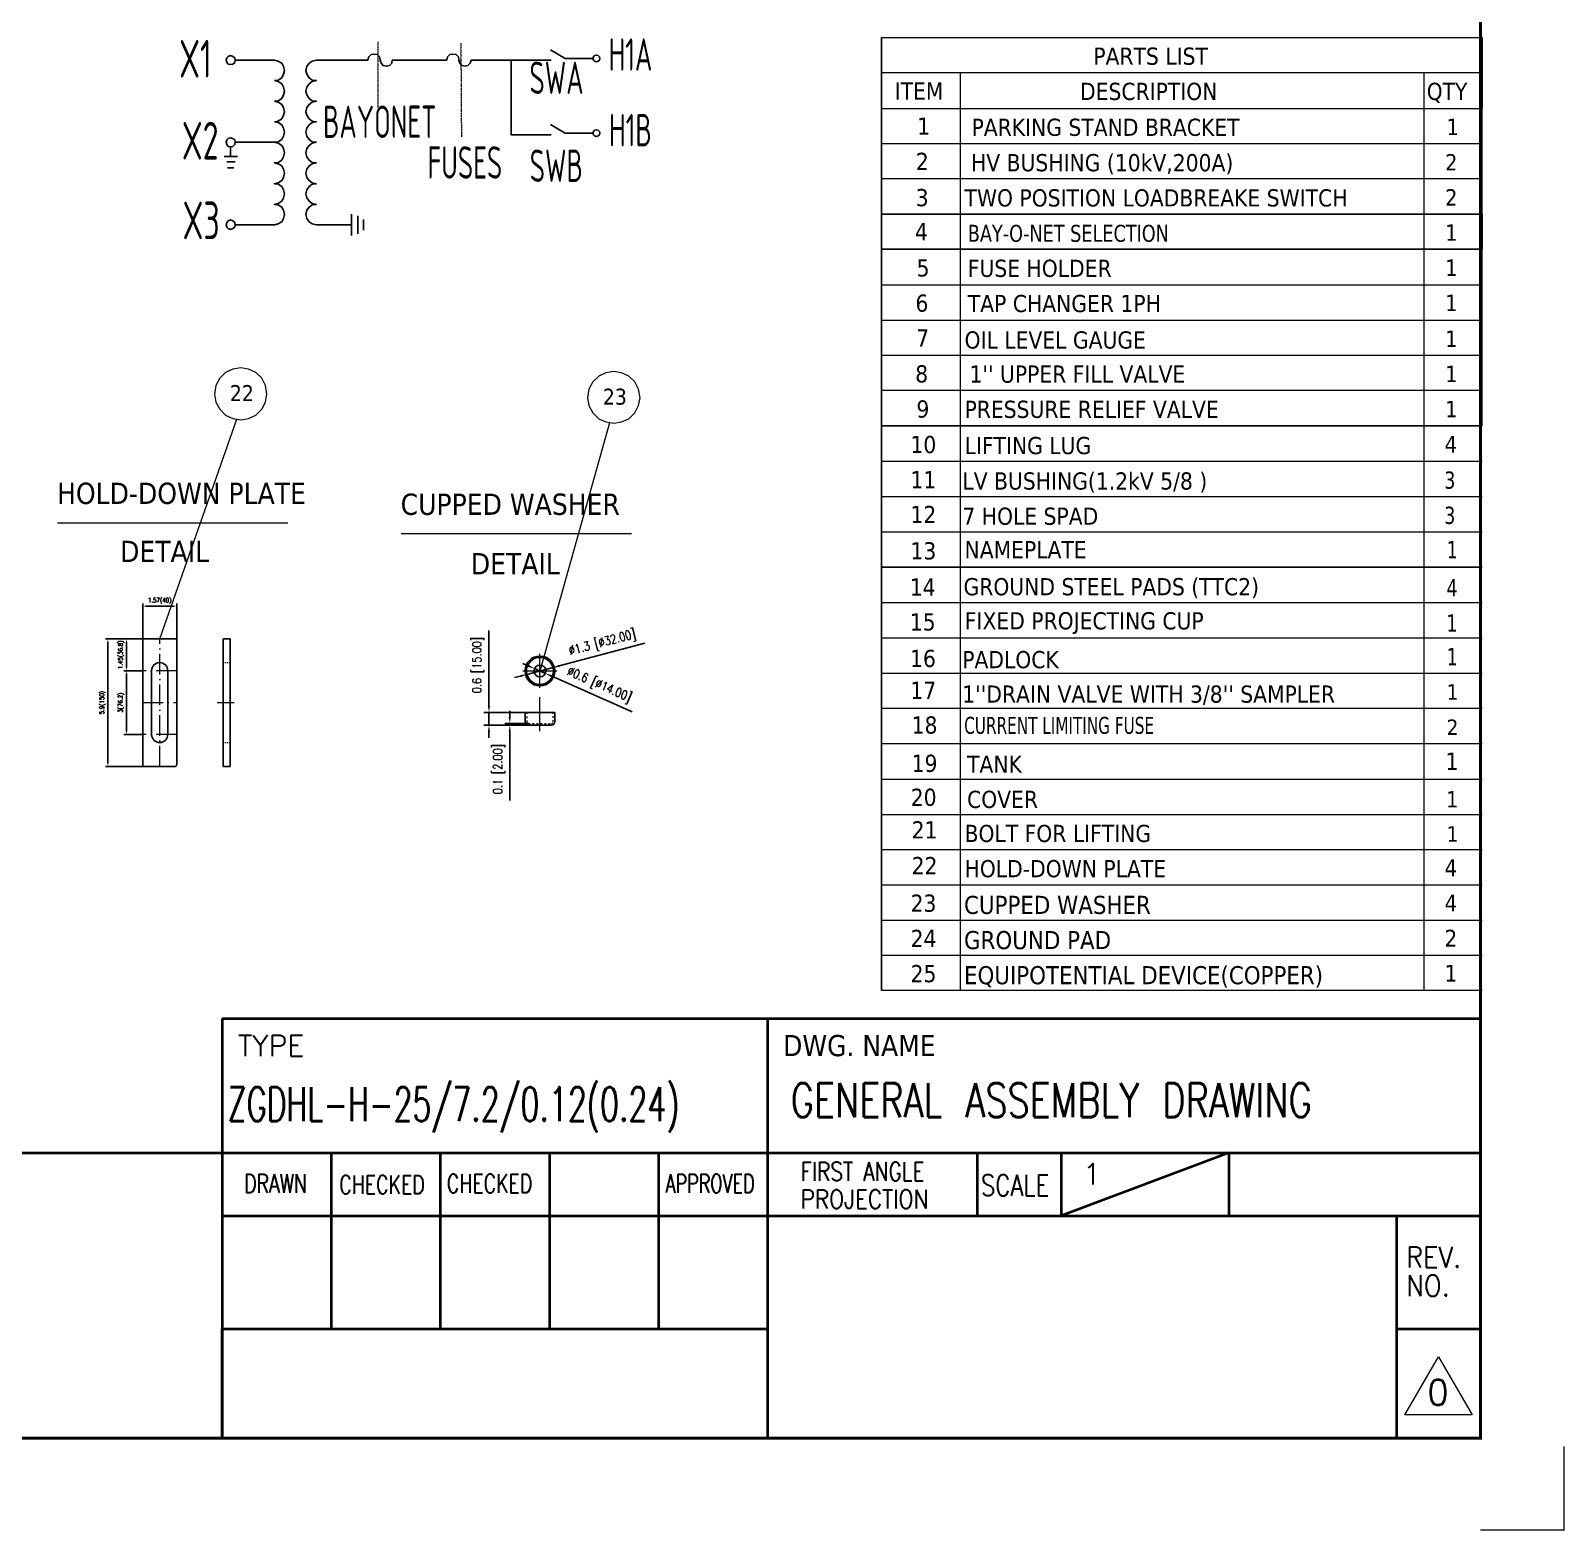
# Model space of a CAD drawing. Header units: millimetres. Extents: x 13152 to 35294, y -6229 to 54471.
# Drawn here: x 31686 to 35294, y 8140 to 11668 of the extents above; entities that cross this region are included whole.
import ezdxf
from ezdxf.enums import TextEntityAlignment as Align

# ---------------------------------------------------------------- set-up
doc = ezdxf.new("R2010")
doc.units = ezdxf.units.MM
doc.header["$LTSCALE"] = 4
for name, pattern in [('5 双点画线', [10.5, 6.25, -1.25, 0.25, -1.25, 0.25, -1.25]), ('ACAD_ISO03W100', [1.18, 0.47, -0.71]), ('ACAD_ISO10W100', [18, 12, -3, 0, -3])]:
    doc.linetypes.add(name, pattern=pattern)
doc.layers.add('1', color=12, linetype='Continuous')
doc.layers.add('2', color=3, linetype='Continuous')
doc.layers.add('paper', color=254, linetype='Continuous', plot=False)
doc.layers.add('标注、文本', color=3, linetype='Continuous', lineweight=25)
doc.layers.add('铁心', color=3, linetype='Continuous', lineweight=0)
doc.styles.add('pdm', font='gbenor.shx', dxfattribs={"width": 0.8, "bigfont": 'AllInOneBig.shx'})
doc.styles.add('ROMANS', font='romans.shx', dxfattribs={"bigfont": 'whgtxt.shx'})
doc.styles.get("Standard").update_dxf_attribs({"font": 'txt', "bigfont": 'gbcbig.shx'})
doc.styles.add('Tahoma$001', font='tahoma.ttf', dxfattribs={"height": 2.159784})
doc.styles.add('Tahoma_txtstyle_28.93_0_0', font='tahoma.ttf')
doc.styles.add('Tahoma_txtstyle_30.40_0_0', font='tahoma.ttf')
doc.styles.add('TH_GBDIM', font='romans.shx', dxfattribs={"width": 0.8, "bigfont": 'gbcbig.shx'})
doc.dimstyles.new('TH_GBDIM1', dxfattribs={"dimscale": 3, "dimtxt": 3.5, "dimasz": 2.5, "dimexe": 2, "dimexo": 0, "dimgap": 1.5, "dimtad": 1, "dimdec": 1, "dimzin": 0, "dimdsep": 46, "dimtxsty": 'TH_GBDIM', "dimcen": 2.5, "dimclrd": 3, "dimclre": 256, "dimclrt": 2, "dimadec": 0, "dimazin": 0, "dimtfac": 0.714286, "dimtdec": 1, "dimtmove": 0, "dimatfit": 3, "dimfxl": 1, "dimtzin": 0, "dimlwd": -1, "dimlwe": -1, "dimarcsym": 0})

# ---------------------------------------------------------------- blocks, each defined once
blk = doc.blocks.new('*D271')
at = {"layer": 'Defpoints', "color": 0}
for p in [(32029.2, 10313.9), (31949.2, 10233.1), (32029.2, 10233.1)]:
    blk.add_point(p, dxfattribs=at)
at = {"layer": '标注、文本'}
for p, q in [((31949.2, 10233.1), (31949.2, 10319.9)), ((32029.2, 10233.1), (32029.2, 10319.9))]:
    blk.add_line(p, q, dxfattribs=at)
at = {"layer": '标注、文本', "color": 3}
blk.add_line((31956.7, 10313.9), (32021.7, 10313.9), dxfattribs=at)
for points in [[(31956.7, 10315.2), (31956.7, 10312.7), (31949.2, 10313.9)], [(32021.7, 10315.2), (32021.7, 10312.7), (32029.2, 10313.9)]]:
    blk.add_solid(points, dxfattribs=at)
at = {"layer": '标注、文本', "color": 2, "insert": (31989.2, 10326.4), "char_height": 10.5, "attachment_point": 5, "style": 'TH_GBDIM'}
blk.add_mtext('1.57(40)', dxfattribs=at)
blk = doc.blocks.new('*D272')
at = {"layer": 'Defpoints', "color": 0}
for p in [(31867.3, 10237.1), (31953.2, 10237.1), (31953.2, 9937.1)]:
    blk.add_point(p, dxfattribs=at)
at = {"layer": '标注、文本'}
for p, q in [((31953.2, 10237.1), (31861.3, 10237.1)), ((31953.2, 9937.1), (31861.3, 9937.1))]:
    blk.add_line(p, q, dxfattribs=at)
at = {"layer": '标注、文本', "color": 3}
blk.add_line((31867.3, 9944.6), (31867.3, 10229.6), dxfattribs=at)
for points in [[(31866.1, 10229.6), (31868.6, 10229.6), (31867.3, 10237.1)], [(31866.1, 9944.6), (31868.6, 9944.6), (31867.3, 9937.1)]]:
    blk.add_solid(points, dxfattribs=at)
at = {"layer": '标注、文本', "color": 2, "insert": (31854.8, 10087.1), "char_height": 10.5, "attachment_point": 5, "rotation": 90, "style": 'TH_GBDIM'}
blk.add_mtext('5.9(150)', dxfattribs=at)
blk = doc.blocks.new('*D273')
at = {"layer": 'Defpoints', "color": 0}
for p in [(31910.9, 10162.1), (31949.2, 10162.1), (31949.2, 10012.1)]:
    blk.add_point(p, dxfattribs=at)
at = {"layer": '标注、文本'}
for p, q in [((31949.2, 10162.1), (31904.9, 10162.1)), ((31949.2, 10012.1), (31904.9, 10012.1))]:
    blk.add_line(p, q, dxfattribs=at)
at = {"layer": '标注、文本', "color": 3}
blk.add_line((31910.9, 10019.6), (31910.9, 10154.6), dxfattribs=at)
for points in [[(31909.6, 10154.6), (31912.1, 10154.6), (31910.9, 10162.1)], [(31909.6, 10019.6), (31912.1, 10019.6), (31910.9, 10012.1)]]:
    blk.add_solid(points, dxfattribs=at)
at = {"layer": '标注、文本', "color": 2, "insert": (31898.4, 10087.1), "char_height": 10.5, "attachment_point": 5, "rotation": 90, "style": 'TH_GBDIM'}
blk.add_mtext('3(76.2)', dxfattribs=at)
blk = doc.blocks.new('*D274')
at = {"layer": 'Defpoints', "color": 0}
for p in [(31910.9, 10237.1), (31949.2, 10237.1), (31949.2, 10162.1)]:
    blk.add_point(p, dxfattribs=at)
at = {"layer": '标注、文本'}
for p, q in [((31949.2, 10237.1), (31904.9, 10237.1)), ((31949.2, 10162.1), (31904.9, 10162.1))]:
    blk.add_line(p, q, dxfattribs=at)
at = {"layer": '标注、文本', "color": 3}
blk.add_line((31910.9, 10169.6), (31910.9, 10229.6), dxfattribs=at)
for points in [[(31909.6, 10229.6), (31912.1, 10229.6), (31910.9, 10237.1)], [(31909.6, 10169.6), (31912.1, 10169.6), (31910.9, 10162.1)]]:
    blk.add_solid(points, dxfattribs=at)
at = {"layer": '标注、文本', "color": 2, "insert": (31898.4, 10199.6), "char_height": 10.5, "attachment_point": 5, "rotation": 90, "style": 'TH_GBDIM'}
blk.add_mtext('1.45(36.8)', dxfattribs=at)
blk = doc.blocks.new('*D194')
at = {"layer": 'Defpoints', "color": 0}
for p in [(33228.4, 4.8), (33197.5, -3.3)]:
    blk.add_point(p, dxfattribs=at)
at = {"layer": '标注、文本', "color": 3}
for p, q in [((33336.3, 33.3), (33235.7, 6.7)), ((33197.5, -3.3), (33228.4, 4.8)), ((33190.2, -5.2), (33183, -7.1))]:
    blk.add_line(p, q, dxfattribs=at)
for points in [[(33235.4, 8), (33236, 5.5), (33228.4, 4.8)], [(33189.9, -4), (33190.6, -6.4), (33197.5, -3.3)]]:
    blk.add_solid(points, dxfattribs=at)
at = {"layer": '标注、文本', "color": 2, "insert": (33286.5, 33.1), "char_height": 10.5, "attachment_point": 5, "rotation": 14.7739, "style": 'TH_GBDIM'}
blk.add_mtext('∅1.3 [∅32.00]', dxfattribs=at)
blk = doc.blocks.new('*D195')
at = {"layer": 'Defpoints', "color": 0}
for p in [(33206.6, 3.6), (33219.4, -2.1)]:
    blk.add_point(p, dxfattribs=at)
at = {"layer": '标注、文本', "color": 3}
for p, q in [((33199.7, 6.6), (33192.8, 9.6)), ((33206.6, 3.6), (33219.4, -2.1)), ((33321.5, -47.2), (33226.2, -5.1))]:
    blk.add_line(p, q, dxfattribs=at)
for points in [[(33200.2, 7.8), (33199.2, 5.5), (33206.6, 3.6)], [(33226.7, -4), (33225.7, -6.2), (33219.4, -2.1)]]:
    blk.add_solid(points, dxfattribs=at)
at = {"layer": '标注、文本', "color": 2, "insert": (33282.3, -16.2), "char_height": 10.5, "attachment_point": 5, "rotation": 336.167, "style": 'TH_GBDIM'}
blk.add_mtext('∅0.6 [∅14.00]', dxfattribs=at)
blk = doc.blocks.new('*D196')
at = {"layer": 'Defpoints', "color": 0}
for p in [(33153, -48), (33199.5, -48), (33199.5, -63)]:
    blk.add_point(p, dxfattribs=at)
at = {"layer": '标注、文本', "color": 3}
for p, q in [((33153, -40.5), (33153, 48.4)), ((33153, -63), (33153, -48)), ((33153, -70.5), (33153, -78))]:
    blk.add_line(p, q, dxfattribs=at)
at = {"layer": '标注、文本'}
for p, q in [((33199.5, -48), (33147, -48)), ((33199.5, -63), (33147, -63))]:
    blk.add_line(p, q, dxfattribs=at)
at = {"layer": '标注、文本', "color": 3}
for points in [[(33151.7, -40.5), (33154.2, -40.5), (33153, -48)], [(33151.7, -70.5), (33154.2, -70.5), (33153, -63)]]:
    blk.add_solid(points, dxfattribs=at)
at = {"layer": '标注、文本', "color": 2, "insert": (33140.5, 7.7), "char_height": 10.5, "attachment_point": 5, "rotation": 90, "style": 'TH_GBDIM'}
blk.add_mtext('0.6 [15.00]', dxfattribs=at)
blk = doc.blocks.new('*D197')
at = {"layer": 'Defpoints', "color": 0}
for p in [(33177.5, -63), (33199.5, -61), (33199.5, -63)]:
    blk.add_point(p, dxfattribs=at)
at = {"layer": '标注、文本', "color": 3}
for p, q in [((33177.5, -53.5), (33177.5, -46)), ((33177.5, -61), (33177.5, -63)), ((33177.5, -70.5), (33177.5, -151.4))]:
    blk.add_line(p, q, dxfattribs=at)
at = {"layer": '标注、文本'}
for p, q in [((33199.5, -61), (33171.5, -61)), ((33199.5, -63), (33171.5, -63))]:
    blk.add_line(p, q, dxfattribs=at)
at = {"layer": '标注、文本', "color": 3}
for points in [[(33176.2, -53.5), (33178.7, -53.5), (33177.5, -61)], [(33176.2, -70.5), (33178.7, -70.5), (33177.5, -63)]]:
    blk.add_solid(points, dxfattribs=at)
at = {"layer": '标注、文本', "color": 2, "insert": (33165, -114.7), "char_height": 10.5, "attachment_point": 5, "rotation": 90, "style": 'TH_GBDIM'}
blk.add_mtext('0.1 [2.00]', dxfattribs=at)
blk = doc.blocks.new('222')
at = {"layer": '标注、文本', "color": 1, "linetype": 'ACAD_ISO10W100', "lineweight": 18}
for p, q in [((33212.97, -19.24), (33212.97, 20.76)), ((33192.97, 0.76), (33232.97, 0.76)), ((33212.97, -69.96), (33212.97, -29.96))]:
    blk.add_line(p, q, dxfattribs=at)
at = {"layer": '标注、文本'}
for p, q in [((33195.47, -47.95), (33230.47, -47.95)), ((33195.47, -47.95), (33195.47, -58.95)), ((33230.47, -58.95), (33230.47, -47.95)), ((33199.47, -62.95), (33226.47, -62.95))]:
    blk.add_line(p, q, dxfattribs=at)
at = {"layer": '标注、文本', "color": 2, "linetype": 'ACAD_ISO03W100', "lineweight": 18}
for p, q in [((33197.47, -47.95), (33197.47, -58.95)), ((33228.47, -58.95), (33228.47, -47.95)), ((33199.47, -60.95), (33226.47, -60.95))]:
    blk.add_line(p, q, dxfattribs=at)
at = {"layer": '标注、文本'}
for radius in [17.5, 16, 7]:
    blk.add_circle((33212.97, 0.76), radius, dxfattribs=at)
for centre, start, end in [((33199.47, -58.95), 180, 270), ((33226.47, -58.95), 270, 0)]:
    blk.add_arc(centre, 4, start, end, dxfattribs=at)
at = {"layer": '标注、文本', "color": 2, "linetype": 'ACAD_ISO03W100', "lineweight": 18}
for centre, start, end in [((33199.47, -58.95), 180, 270), ((33226.47, -58.95), 270, 0)]:
    blk.add_arc(centre, 2, start, end, dxfattribs=at)
at = {"layer": '标注、文本'}
for p1, p2, picture, middle in [((33197.5, -3.32), (33228.44, 4.84), '*D194', (33286.46, 33.06)), ((33206.56, 3.58), (33219.37, -2.07), '*D195', (33282.32, -16.22))]:
    dim = blk.add_diameter_dim_2p(p1=p1, p2=p2, dimstyle='TH_GBDIM1', dxfattribs=at)
    dim.commit()
    dim.dimension.update_dxf_attribs({"geometry": picture, "text_midpoint": middle})
for base, p1, p2, picture, middle in [((33152.98, -47.95), (33199.47, -62.95), (33199.47, -47.95), '*D196', (33140.48, 7.75)), ((33177.47, -62.95), (33199.47, -60.95), (33199.47, -62.95), '*D197', (33164.97, -114.65))]:
    dim = blk.add_linear_dim(base=base, p1=p1, p2=p2, angle=90, dimstyle='TH_GBDIM1', dxfattribs=at)
    dim.commit()
    dim.dimension.update_dxf_attribs({"geometry": picture, "text_midpoint": middle})

msp = doc.modelspace()

# ---------------------------------------------------------------- linework, layer by layer
at = {"layer": '1', "color": 0, "lineweight": 40}
for p, q in [((32136.18, 9343.59), (33683.79, 9343.59)), ((32136.29, 9343.59), (35096.39, 9343.59)), ((32136.29, 9343.59), (32136.29, 8356.89)), ((33419, 9343.59), (33419, 8356.89)), ((27518.54, 9027.84), (35096.39, 9027.84)), ((32392.83, 9027.84), (32392.83, 8614.07)), ((32649.38, 9027.84), (32649.38, 8614.07)), ((32905.92, 9027.84), (32905.92, 8614.07)), ((33162.46, 9027.84), (33162.46, 8614.07)), ((33912.35, 9027.84), (33912.35, 8879.84)), ((34504.37, 9027.84), (34109.69, 8879.84)), ((34109.69, 9027.84), (34109.69, 8879.84)), ((34504.37, 9027.84), (34504.37, 8879.84)), ((32136.29, 8879.84), (33419, 8879.84)), ((33419, 8879.84), (35096.39, 8879.84)), ((34899.05, 8879.84), (34899.05, 8356.89)), ((32136.29, 8614.07), (33419, 8614.07)), ((32136.29, 8357.52), (32136.29, 8614.07)), ((34899.05, 8614.07), (35096.39, 8614.07))]:
    msp.add_line(p, q, dxfattribs=at)
at = {"layer": '1', "color": 0, "lineweight": 40, "const_width": 6.91}
msp.add_lwpolyline([(27518.54, 8356.89), (35096.39, 8356.89), (35096.39, 13803.47), (27518.54, 13803.47), (27518.54, 8356.89)], dxfattribs=at)
at = {"layer": '2', "lineweight": 13}
for p, q in [((34918.79, 8411.18), (34997.72, 8547.9)), ((34997.72, 8547.9), (35076.66, 8411.18)), ((35076.66, 8411.18), (34918.79, 8411.18))]:
    msp.add_line(p, q, dxfattribs=at)
at = {"layer": 'paper', "lineweight": 13}
for q in [(35293.73, 8337.15), (35096.39, 8139.81)]:
    msp.add_line((35293.73, 8139.81), q, dxfattribs=at)
at = {"layer": '标注、文本', "color": 6, "linetype": '5 双点画线', "lineweight": 13, "ltscale": 0.1}
for p, q in [((32502.17, 11641.24), (32502.53, 11485.84)), ((32697.65, 11638.61), (32699.02, 11418.29))]:
    msp.add_line(p, q, dxfattribs=at)
at = {"layer": '标注、文本'}
for p, q in [((32942.85, 11602.37), (32908.22, 11622.54)), ((32816.13, 11598.53), (32816.13, 11422.97)), ((33008.42, 11602.37), (32942.85, 11602.37)), ((32942.85, 11426.82), (32908.22, 11446.99)), ((33008.42, 11426.82), (32942.85, 11426.82)), ((32440.51, 11186.02), (32440.51, 11235.75)), ((32455, 11189.98), (32455, 11231.79)), ((32468.49, 11198.45), (32468.49, 11223.32)), ((31949.22, 10233.08), (31949.22, 9941.08)), ((32025.22, 10237.08), (31953.22, 10237.08)), ((32029.22, 9941.08), (32029.22, 10233.08)), ((32138.73, 9937.08), (32138.73, 10237.08)), ((32138.73, 10237.08), (32154.73, 10237.08)), ((32154.73, 9937.08), (32154.73, 10237.08)), ((31970.22, 10162.08), (31970.22, 10012.08)), ((32008.22, 10162.08), (32008.22, 10012.08)), ((31953.22, 9937.08), (32025.22, 9937.08)), ((32138.73, 9937.08), (32154.73, 9937.08))]:
    msp.add_line(p, q, dxfattribs=at)
at = {"layer": '标注、文本', "color": 1, "linetype": 'ACAD_ISO10W100', "lineweight": 18}
for p, q in [((31989.22, 9937.08), (31989.22, 10237.08)), ((32029.22, 10162.08), (31949.22, 10162.08)), ((31949.22, 10087.08), (32029.22, 10087.08)), ((32124.33, 10087.08), (32164.33, 10087.08)), ((32029.22, 10012.08), (31949.22, 10012.08))]:
    msp.add_line(p, q, dxfattribs=at)
at = {"layer": '标注、文本', "color": 2, "linetype": 'ACAD_ISO03W100', "lineweight": 18}
for p, q in [((32138.73, 10181.08), (32154.73, 10181.08)), ((32138.73, 9993.08), (32154.73, 9993.08))]:
    msp.add_line(p, q, dxfattribs=at)
at = {"layer": '标注、文本', "lineweight": 13}
msp.add_line((33687.7, 9409.39), (33687.7, 9907.9), dxfattribs=at)
at = {"layer": '标注、文本'}
for points in [[(32166.69, 11598.53), (32165.61, 11603.9), (32161.32, 11607.12), (32155.95, 11609.27), (32150.58, 11607.12), (32147.36, 11603.9), (32145.21, 11598.53), (32147.36, 11593.16), (32150.58, 11588.86), (32155.95, 11587.79), (32161.32, 11588.86), (32165.61, 11593.16)], [(33024.53, 11602.37), (33023.72, 11606.4), (33020.5, 11609.62), (33016.47, 11610.43), (33012.45, 11609.62), (33010.03, 11606.4), (33008.42, 11602.37), (33010.03, 11598.35), (33012.45, 11595.93), (33016.47, 11594.32), (33020.5, 11595.93), (33023.72, 11598.35)], [(32166.69, 11405.24), (32165.61, 11410.61), (32161.32, 11413.83), (32155.95, 11415.98), (32150.58, 11413.83), (32147.36, 11410.61), (32145.21, 11405.24), (32147.36, 11399.87), (32150.58, 11395.58), (32155.95, 11394.51), (32161.32, 11395.58), (32165.61, 11399.87)], [(33024.53, 11426.82), (33023.72, 11430.84), (33020.5, 11434.07), (33016.47, 11434.87), (33012.45, 11434.07), (33010.03, 11430.84), (33008.42, 11426.82), (33010.03, 11422.79), (33012.45, 11420.37), (33016.47, 11418.76), (33020.5, 11420.37), (33023.72, 11422.79)], [(32166.69, 11210.88), (32165.61, 11216.25), (32161.32, 11220.55), (32155.95, 11222.7), (32150.58, 11220.55), (32147.36, 11216.25), (32145.21, 11210.88), (32147.36, 11205.52), (32150.58, 11202.29), (32155.95, 11200.15), (32161.32, 11202.29), (32165.61, 11205.52)]]:
    msp.add_lwpolyline(points, close=True, dxfattribs=at)
for points in [[(32166.69, 11598.53), (32259.04, 11598.53)], [(32259.04, 11550.21), (32267.63, 11551.28), (32276.22, 11556.65), (32280.51, 11565.24), (32282.66, 11573.83), (32280.51, 11583.5), (32276.22, 11591.01), (32267.63, 11596.38), (32259.04, 11598.53)], [(32357.83, 11598.53), (32348.16, 11596.38), (32340.65, 11591.01), (32335.28, 11583.5), (32333.13, 11573.83), (32335.28, 11565.24), (32340.65, 11556.65), (32348.16, 11551.28), (32357.83, 11550.21), (32348.16, 11548.06), (32340.65, 11542.69), (32335.28, 11535.17), (32333.13, 11525.51), (32335.28, 11516.92), (32340.65, 11508.33), (32348.16, 11502.96), (32357.83, 11501.89), (32348.16, 11499.74), (32340.65, 11494.37), (32335.28, 11486.85), (32333.13, 11477.19), (32335.28, 11468.6), (32340.65, 11460.01), (32348.16, 11454.64), (32357.83, 11453.57), (32348.16, 11451.42), (32340.65, 11446.05), (32335.28, 11438.53), (32333.13, 11428.87), (32335.28, 11419.2), (32340.65, 11411.69), (32348.16, 11406.32), (32357.83, 11405.24)], [(32357.83, 11598.53), (32479.19, 11598.53)], [(32508.18, 11598.53), (32506.03, 11606.05), (32500.66, 11611.41), (32493.15, 11612.49), (32486.7, 11611.41), (32481.34, 11606.05), (32479.19, 11598.53)], [(32508.18, 11598.53), (32510.33, 11591.01), (32514.62, 11585.64), (32522.14, 11584.57), (32529.66, 11585.64), (32535.03, 11591.01), (32536.1, 11598.53)], [(32536.1, 11598.53), (32570.44, 11598.53)], [(32664.96, 11598.53), (32536.1, 11598.53)], [(32692.88, 11598.53), (32691.8, 11606.05), (32686.43, 11611.41), (32678.92, 11612.49), (32671.4, 11611.41), (32666.03, 11606.05), (32664.96, 11598.53)], [(32692.88, 11598.53), (32695.02, 11591.01), (32700.39, 11585.64), (32707.91, 11584.57), (32714.35, 11585.64), (32719.72, 11591.01), (32721.87, 11598.53)], [(32910.4, 11598.53), (32721.87, 11598.53)], [(32259.04, 11501.89), (32267.63, 11502.96), (32276.22, 11508.33), (32280.51, 11516.92), (32282.66, 11525.51), (32280.51, 11535.17), (32276.22, 11542.69), (32267.63, 11548.06), (32259.04, 11550.21)], [(32259.04, 11453.57), (32267.63, 11454.64), (32276.22, 11460.01), (32280.51, 11468.6), (32282.66, 11477.19), (32280.51, 11486.85), (32276.22, 11494.37), (32267.63, 11499.74), (32259.04, 11501.89)], [(32259.04, 11405.24), (32267.63, 11406.32), (32276.22, 11411.69), (32280.51, 11419.2), (32282.66, 11428.87), (32280.51, 11438.53), (32276.22, 11446.05), (32267.63, 11451.42), (32259.04, 11453.57)], [(32166.69, 11405.24), (32259.04, 11405.24)], [(32259.04, 11210.88), (32267.63, 11213.03), (32276.22, 11218.4), (32280.51, 11225.92), (32282.66, 11235.58), (32280.51, 11245.25), (32276.22, 11252.76), (32267.63, 11258.13), (32259.04, 11259.21), (32267.63, 11261.35), (32276.22, 11266.72), (32280.51, 11274.24), (32282.66, 11283.9), (32280.51, 11293.57), (32276.22, 11301.08), (32267.63, 11306.45), (32259.04, 11307.53), (32267.63, 11309.67), (32276.22, 11315.04), (32280.51, 11322.56), (32282.66, 11332.22), (32280.51, 11341.89), (32276.22, 11349.41), (32267.63, 11354.77), (32259.04, 11356.92), (32267.63, 11358), (32276.22, 11363.37), (32280.51, 11370.88), (32282.66, 11380.55), (32280.51, 11390.21), (32276.22, 11397.73), (32267.63, 11403.1), (32259.04, 11405.24)], [(32357.83, 11405.24), (32348.16, 11403.1), (32340.65, 11397.73), (32335.28, 11390.21), (32333.13, 11380.55), (32335.28, 11370.88), (32340.65, 11363.37), (32348.16, 11358), (32357.83, 11356.92)], [(32910.4, 11422.97), (32816.13, 11422.97)], [(32140.92, 11371.96), (32172.06, 11371.96)], [(32155.95, 11394.51), (32155.95, 11371.96)], [(32147.36, 11359.07), (32166.69, 11359.07)], [(32148.43, 11345.11), (32163.47, 11345.11)], [(32357.83, 11356.92), (32348.16, 11354.77), (32340.65, 11349.41), (32335.28, 11341.89), (32333.13, 11332.22), (32335.28, 11322.56), (32340.65, 11315.04), (32348.16, 11309.67), (32357.83, 11307.53)], [(32357.83, 11307.53), (32348.16, 11306.45), (32340.65, 11301.08), (32335.28, 11293.57), (32333.13, 11283.9), (32335.28, 11274.24), (32340.65, 11266.72), (32348.16, 11261.35), (32357.83, 11259.21)], [(32357.83, 11259.21), (32348.16, 11258.13), (32340.65, 11252.76), (32335.28, 11245.25), (32333.13, 11235.58), (32335.28, 11225.92), (32340.65, 11218.4), (32348.16, 11213.03), (32357.83, 11210.88)], [(32166.69, 11210.88), (32259.04, 11210.88)], [(32357.83, 11210.88), (32440.51, 11210.88)]]:
    msp.add_lwpolyline(points, dxfattribs=at)
for centre, radius, start, end in [((31953.22, 10233.08), 4, 90, 180), ((32025.22, 10233.08), 4, 0, 90), ((31989.22, 10162.08), 19, 0, 180), ((31989.22, 10012.08), 19, 180, 0), ((31953.22, 9941.08), 4, 180, 270), ((32025.22, 9941.08), 4, 270, 0)]:
    msp.add_arc(centre, radius, start, end, dxfattribs=at)
at = {"layer": '铁心', "lineweight": 13}
for p, q in [((32290.5, 10509.36), (31749, 10509.36)), ((33098.84, 10483.72), (32557.34, 10483.72))]:
    msp.add_line(p, q, dxfattribs=at)
for points in [[(33687.7, 9409.39), (33687.7, 11651.85)], [(33687.7, 11651.85), (35100.3, 11651.85), (35100.3, 11569)], [(33687.7, 11651.85), (33687.7, 11569), (33687.7, 11569)], [(33687.7, 11569), (35100.3, 11569), (35100.3, 11484.43)], [(33687.7, 11569), (33687.7, 11484.43), (35100.3, 11484.43)], [(33872.31, 11569), (33872.31, 11484.43), (33872.31, 11484.43)], [(34963.38, 11569), (34963.38, 9409.39)], [(33687.7, 10738.09), (35100.3, 10738.09), (35100.3, 11484.43)], [(33687.7, 11484.43), (33687.7, 10738.09)], [(33872.31, 11484.43), (33872.31, 10738.09)], [(35100.3, 11401.92), (33687.7, 11401.92), (33687.7, 11401.92)], [(35100.3, 11319.07), (33687.7, 11319.07), (33687.7, 11319.07)], [(33872.31, 11318.73), (33872.31, 11236.22), (33872.31, 11236.22)], [(33687.7, 11236.22), (35100.3, 11236.22), (35100.3, 11153.71)], [(33687.7, 11236.22), (33687.7, 11153.71), (35100.3, 11153.71)], [(35100.3, 11236.22), (33687.7, 11236.22), (33687.7, 11236.22)], [(33687.7, 10571.01), (33687.7, 11236.22), (33687.7, 11236.22)], [(33872.31, 11236.22), (33872.31, 9574.41)], [(33687.7, 11153.71), (33687.7, 9409.39)], [(35100.3, 11153.71), (33687.7, 11153.71), (33687.7, 11153.71)], [(35100.3, 11069.14), (33687.7, 11069.14), (33687.7, 11069.14)], [(35100.3, 11069.14), (33687.7, 11069.14), (33687.7, 11069.14)], [(35100.3, 10986.29), (33687.7, 10986.29), (33687.7, 10986.29)], [(35100.3, 10986.29), (33687.7, 10986.29), (33687.7, 10986.29)], [(35100.3, 10903.79), (33687.7, 10903.79), (33687.7, 10903.79)], [(35100.3, 10903.79), (33687.7, 10903.79)], [(35100.3, 10820.94), (33687.7, 10820.94), (33687.7, 10820.94)], [(35100.3, 10820.94), (33687.7, 10820.94), (33687.7, 10820.94)], [(31989.22, 10237.08), (32170.51, 10754.12), (32170.51, 10754.12)], [(32884.55, 10161.62), (33048.17, 10745.66), (33048.17, 10745.66)], [(35100.3, 10738.09), (33687.7, 10738.09), (33687.7, 10738.09)], [(35100.3, 10653.86), (33687.7, 10653.86), (33687.7, 10653.86)], [(35100.3, 10571.01), (33687.7, 10571.01), (33687.7, 10571.01)], [(35100.3, 10488.16), (33687.7, 10488.16), (33687.7, 10488.16)], [(33872.31, 10488.16), (33872.31, 9409.39)], [(35100.3, 10405.66), (33687.7, 10405.66)], [(33687.7, 9409.39), (33687.7, 10405.66), (35100.3, 10405.66)], [(33687.7, 10405.66), (33687.7, 9409.39)], [(35100.3, 10321.43), (33687.7, 10321.43)], [(35100.3, 10238.58), (33687.7, 10238.58)], [(35100.3, 10155.73), (33687.7, 10155.73)], [(35100.3, 10073.23), (33687.7, 10073.23)], [(35100.3, 9990.38), (33687.7, 9990.38), (33687.7, 9990.38)], [(35100.3, 9905.81), (33687.7, 9905.81), (33687.7, 9905.81)], [(35100.3, 9823.3), (33687.7, 9823.3), (33687.7, 9823.3)], [(35100.3, 9740.45), (33687.7, 9740.45), (33687.7, 9740.45)], [(35100.3, 9657.6), (33687.7, 9657.6), (33687.7, 9657.6)], [(35100.3, 9574.75), (33687.7, 9574.75), (33687.7, 9574.75)], [(35100.3, 9491.9), (33687.7, 9491.9), (33687.7, 9491.9)], [(35100.3, 9409.39), (33687.7, 9409.39), (33687.7, 9409.39)]]:
    msp.add_lwpolyline(points, dxfattribs=at)
for points in [[(32241.59, 10812.85), (32238.28, 10832.73), (32229.24, 10849.89), (32215.39, 10863.75), (32198.22, 10871.28), (32179.85, 10874.59), (32161.18, 10871.28), (32144.31, 10863.75), (32130.46, 10849.89), (32121.12, 10832.73), (32118.11, 10812.85), (32121.12, 10794.17), (32130.46, 10777.31), (32144.31, 10763.45), (32161.18, 10755.62), (32179.85, 10752.61), (32198.22, 10755.62), (32215.39, 10763.45), (32229.24, 10777.31), (32238.28, 10794.17)], [(33119.25, 10804.39), (33115.93, 10824.27), (33106.9, 10841.44), (33093.04, 10855.29), (33075.88, 10862.82), (33057.5, 10866.14), (33038.83, 10862.82), (33021.96, 10855.29), (33008.11, 10841.44), (32998.77, 10824.27), (32995.76, 10804.39), (32998.77, 10785.72), (33008.11, 10768.85), (33021.96, 10755), (33038.83, 10747.17), (33057.5, 10744.16), (33075.88, 10747.17), (33093.04, 10755), (33106.9, 10768.85), (33115.93, 10785.72)]]:
    msp.add_lwpolyline(points, close=True, dxfattribs=at)

# ---------------------------------------------------------------- block references
at = {"layer": '标注、文本', "xscale": 2, "yscale": 2, "zscale": 2}
msp.add_blockref('222', (-33542.15, 10159.91), dxfattribs=at)

# ---------------------------------------------------------------- texts
at = {"layer": '1', "color": 4, "lineweight": 13}
for s, width, p in [('ZGDHL-H-25/7.2/0.12(0.24)', 0.65, (32149.38, 9102.45)), ('GENERAL ASSEMBLY DRAWING', 0.76, (33473.65, 9111.78))]:
    msp.add_text(s, height=80, dxfattribs=dict(at, width=width)).set_placement(p)
at = {"layer": '2', "lineweight": 13, "style": 'ROMANS'}
for s, height, p in [('TYPE', 49.335, (32173.22, 9255.36)), ('1', 49.34, (34160.96, 8953.6))]:
    msp.add_text(s, height=height, dxfattribs=at).set_placement(p)
for s, height, width, p in [('FIRST ANGLE', 43.4148, 0.8, (33496.89, 8962.34)), ('DRAWN', 43.415, 0.75, (32187.71, 8934.07)), ('CHECKED', 43.415, 0.75, (32411.71, 8931.32)), ('CHECKED', 43.415, 0.75, (32664.75, 8934.07)), ('APPROVED', 43.415, 0.7, (33179.12, 8934.07)), ('SCALE', 49.335, 0.8, (33921.07, 8926.57)), ('PROJECTION', 43.415, 0.86, (33496.89, 8897.28)), ('REV.', 49.335, 0.9, (34921.49, 8757.73)), ('NO.', 49.335, 0.9, (34921.49, 8690.45))]:
    msp.add_text(s, height=height, dxfattribs=dict(at, width=width)).set_placement(p)
at = {"layer": '2', "color": 4, "lineweight": 13, "style": 'ROMANS'}
msp.add_text('0', height=59.2, dxfattribs=at).set_placement((34971.21, 8434.86))
at = {"layer": '标注、文本', "style": 'pdm'}
for s, height, width, p in [('X1', 88.779, 0.72, (32073.12, 11601.62)), ('H1A', 76.097, 0.7, (33096.68, 11611.76)), ('X2', 88.779, 0.72, (32084.42, 11408.97)), ('H1B', 76.097, 0.7, (33096.68, 11433.77)), ('X3', 88.779, 0.72, (32086.72, 11221.57))]:
    msp.add_text(s, height=height, dxfattribs=dict(at, width=width)).set_placement(p, align=Align.MIDDLE_CENTER)
at = {"layer": '标注、文本', "style": 'pdm', "width": 0.7}
for s, p in [('SWA', (32986.45, 11518.89)), ('BAYONET', (32640.04, 11415.45)), ('FUSES', (32795.06, 11319.56)), ('SWB', (32984.88, 11312))]:
    msp.add_text(s, height=76.097, dxfattribs=at).set_placement(p, align=Align.RIGHT)
at = {"layer": '铁心', "lineweight": 13}
for s, height, style, p in [('PARTS LIST', 40.487, 'Tahoma_txtstyle_30.40_0_0', (34185.68, 11587.56)), ('ITEM', 40.487, 'Tahoma_txtstyle_30.40_0_0', (33718.29, 11505.74)), ('DESCRIPTION', 40.487, 'Tahoma_txtstyle_30.40_0_0', (34154.34, 11504.71)), ('QTY', 40.309, 'Tahoma$001', (34970.01, 11504.89)), ('1', 40.49, 'Tahoma_txtstyle_30.40_0_0', (33771.24, 11422.89)), ('PARKING STAND BRACKET', 40.487, 'Tahoma_txtstyle_30.40_0_0', (33899.15, 11420.31)), ('1', 38.52, 'Tahoma$001', (35016.75, 11422.2)), ('2', 40.49, 'Tahoma_txtstyle_30.40_0_0', (33768.14, 11340.04)), (' HV BUSHING (10kV,200A)', 40.487, 'Tahoma_txtstyle_30.40_0_0', (33882.7, 11336.99)), ('2', 38.52, 'Tahoma_txtstyle_28.93_0_0', (35013.32, 11338.84)), ('3', 40.49, 'Tahoma_txtstyle_30.40_0_0', (33767.8, 11254.78)), ('TWO POSITION LOADBREAKE SWITCH', 40.487, 'Tahoma_txtstyle_30.40_0_0', (33882.7, 11254.14)), ('2', 38.52, 'Tahoma_txtstyle_28.93_0_0', (35013.32, 11256.33)), ('4', 40.49, 'Tahoma_txtstyle_30.40_0_0', (33766.08, 11174.68)), ('1', 38.52, 'Tahoma_txtstyle_28.93_0_0', (35013.32, 11173.48)), ('5', 40.49, 'Tahoma_txtstyle_30.40_0_0', (33769.98, 11089.43)), ('FUSE HOLDER', 40.487, 'Tahoma_txtstyle_30.40_0_0', (33890.32, 11088.5)), ('1', 38.52, 'Tahoma_txtstyle_28.93_0_0', (35013.32, 11090.97)), ('6', 40.49, 'Tahoma_txtstyle_30.40_0_0', (33767.17, 11006.58)), ('TAP CHANGER 1PH ', 40.487, 'Tahoma_txtstyle_30.40_0_0', (33890.32, 11005.65)), ('1', 38.52, 'Tahoma_txtstyle_28.93_0_0', (35013.32, 11008.12)), ('7', 40.49, 'Tahoma_txtstyle_30.40_0_0', (33768.91, 10924.76)), ('OIL LEVEL GAUGE ', 40.487, 'Tahoma_txtstyle_30.40_0_0', (33882.7, 10919.91)), ('1', 38.52, 'Tahoma_txtstyle_28.93_0_0', (35013.32, 10923.56)), ('8', 40.49, 'Tahoma_txtstyle_30.40_0_0', (33766.76, 10840.19)), ("1'' UPPER FILL VALVE", 40.487, 'Tahoma_txtstyle_30.40_0_0', (33894.33, 10839.65)), ('1', 38.52, 'Tahoma_txtstyle_28.93_0_0', (35013.32, 10841.05)), ('22', 37.589, 'Tahoma$001', (32154.17, 10796.42)), ('23', 37.589, 'Tahoma$001', (33031.82, 10787.97)), ('9', 40.49, 'Tahoma_txtstyle_30.40_0_0', (33769.51, 10757.51)), ('PRESSURE RELIEF VALVE', 40.487, 'Tahoma_txtstyle_30.40_0_0', (33882.7, 10756.82)), ('1', 38.52, 'Tahoma_txtstyle_28.93_0_0', (35013.32, 10758.2)), ('10', 40.487, 'Tahoma_txtstyle_30.40_0_0', (33755.42, 10673.97)), ('LIFTING LUG', 40.487, 'Tahoma_txtstyle_30.40_0_0', (33882.7, 10671.52)), ('4', 39.74, 'Tahoma$001', (35011.94, 10674.83)), ('11', 40.487, 'Tahoma_txtstyle_30.40_0_0', (33755.42, 10591.12)), ('LV BUSHING(1.2kV 5/8 )', 40.487, 'Tahoma_txtstyle_30.40_0_0', (33877.64, 10588.21)), ('HOLD-DOWN PLATE', 50, 'Tahoma$001', (31747.75, 10554.36)), ('CUPPED WASHER', 50, 'Tahoma$001', (32556.09, 10528.71)), ('12', 40.487, 'Tahoma_txtstyle_30.40_0_0', (33755.42, 10509.31)), ('7 HOLE SPAD', 40.487, 'Tahoma_txtstyle_30.40_0_0', (33877.64, 10505.36)), ('DETAIL', 50, 'Tahoma$001', (31896.07, 10417.78)), ('13', 40.487, 'Tahoma_txtstyle_30.40_0_0', (33755.42, 10423.88)), ('NAMEPLATE', 40.487, 'Tahoma_txtstyle_30.40_0_0', (33882.7, 10426.46)), ('DETAIL', 50, 'Tahoma$001', (32721.21, 10388.8)), ('14', 40.487, 'Tahoma_txtstyle_30.40_0_0', (33753.88, 10338.76)), ('GROUND STEEL PADS (TTC2)', 40.487, 'Tahoma_txtstyle_30.40_0_0', (33880.3, 10339.48)), ('15', 40.487, 'Tahoma_txtstyle_30.40_0_0', (33753.88, 10256.66)), ('FIXED PROJECTING CUP', 40.487, 'Tahoma_txtstyle_30.40_0_0', (33883.29, 10259.24)), ('16', 40.487, 'Tahoma_txtstyle_30.40_0_0', (33754.44, 10170.71)), ('PADLOCK', 40.487, 'Tahoma_txtstyle_30.40_0_0', (33877.2, 10167.95)), ('17', 40.487, 'Tahoma_txtstyle_30.40_0_0', (33755.2, 10095.8)), ("1''DRAIN VALVE WITH 3/8'' SAMPLER ", 40.487, 'Tahoma_txtstyle_30.40_0_0', (33877.2, 10086.82)), ('1', 36.33, 'Tahoma$001', (35017.1, 10093.85)), ('18', 40.487, 'Tahoma_txtstyle_30.40_0_0', (33758.26, 10014.03)), ('2', 36.33, 'Tahoma$001', (35017.1, 10011)), ('19', 40.487, 'Tahoma_txtstyle_30.40_0_0', (33758.26, 9924.03)), ('TANK', 40.487, 'Tahoma_txtstyle_30.40_0_0', (33888.6, 9922.01)), ('1', 40.49, 'Tahoma_txtstyle_30.40_0_0', (35014.32, 9928.86)), ('20', 40.487, 'Tahoma_txtstyle_30.40_0_0', (33756.1, 9844.08)), ('COVER', 40.487, 'Tahoma_txtstyle_30.40_0_0', (33888.6, 9839.16)), ('1', 38.38, 'Tahoma$001', (35015.6, 9840.32)), ('21', 40.487, 'Tahoma_txtstyle_30.40_0_0', (33758.26, 9767.41)), ('BOLT FOR LIFTING', 40.487, 'Tahoma_txtstyle_30.40_0_0', (33882.7, 9759.01)), ('1', 36.57, 'Tahoma$001', (35017.1, 9759.7)), ('22', 40.487, 'Tahoma_txtstyle_30.40_0_0', (33758.26, 9683.4)), ('HOLD-DOWN PLATE', 40.487, 'Tahoma_txtstyle_30.40_0_0', (33882.7, 9676.16)), ('4', 39.74, 'Tahoma$001', (35011.94, 9678.57)), ('23', 40.487, 'Tahoma_txtstyle_30.40_0_0', (33755.74, 9594.96)), ('4', 39.74, 'Tahoma$001', (35011.94, 9595.72)), ('CUPPED WASHER', 42.6179, 'Tahoma_txtstyle_30.40_0_0', (33881.44, 9589.88)), ('24', 40.487, 'Tahoma_txtstyle_30.40_0_0', (33755.74, 9512.11)), ('GROUND PAD  ', 42.6179, 'Tahoma_txtstyle_30.40_0_0', (33881.44, 9507.03)), ('2', 39.74, 'Tahoma$001', (35011.94, 9512.87)), ('25', 40.487, 'Tahoma_txtstyle_30.40_0_0', (33755.74, 9429.26)), ('EQUIPOTENTIAL DEVICE(COPPER)', 42.6179, 'Tahoma_txtstyle_30.40_0_0', (33881.44, 9424.52)), ('1', 39.74, 'Tahoma$001', (35011.94, 9430.36)), ('DWG. NAME', 49.845, 'Tahoma_txtstyle_30.40_0_0', (33455.93, 9255.36))]:
    msp.add_text(s, height=height, dxfattribs=dict(at, style=style)).set_placement(p)
at = {"layer": '铁心', "lineweight": 13, "style": 'Tahoma_txtstyle_30.40_0_0'}
for s, height, width, p in [('BAY-O-NET SELECTION', 40, 0.88, (33890.32, 11171.01)), ('3', 40.49, 0.85, (35011.44, 10590.26)), ('3', 40.49, 0.85, (35011.44, 10507.41)), ('1', 40.49, 0.85, (35017.1, 10426.46)), ('4', 40.49, 0.85, (35016.61, 10337.05)), ('1', 40.49, 0.85, (35016.61, 10254.2)), ('1', 40.49, 0.85, (35017.1, 10174.81)), ('CURRENT LIMITING FUSE ', 40, 0.76, (33881.76, 10013.55))]:
    msp.add_text(s, height=height, dxfattribs=dict(at, width=width)).set_placement(p)

# ---------------------------------------------------------------- dimensions: what is measured, and where the dimension line sits
at = {"layer": '标注、文本'}
dim = msp.add_linear_dim(base=(32029.22, 10313.95), p1=(31949.22, 10233.08), p2=(32029.22, 10233.08), text='1.57(40)', dimstyle='TH_GBDIM1', dxfattribs=at)
dim.commit()
dim.dimension.update_dxf_attribs({"geometry": '*D271', "text_midpoint": (31989.22, 10326.45)})
for base, p1, p2, text, picture, middle in [((31867.31, 10237.08), (31953.22, 9937.08), (31953.22, 10237.08), '5.9(150)', '*D272', (31854.81, 10087.08)), ((31910.89, 10237.08), (31949.22, 10162.08), (31949.22, 10237.08), '1.45(36.8)', '*D274', (31898.39, 10199.58)), ((31910.89, 10162.08), (31949.22, 10012.08), (31949.22, 10162.08), '3(76.2)', '*D273', (31898.39, 10087.08))]:
    dim = msp.add_linear_dim(base=base, p1=p1, p2=p2, angle=90, text=text, dimstyle='TH_GBDIM1', dxfattribs=at)
    dim.commit()
    dim.dimension.update_dxf_attribs({"geometry": picture, "text_midpoint": middle})

doc.saveas('drawing.dxf')
